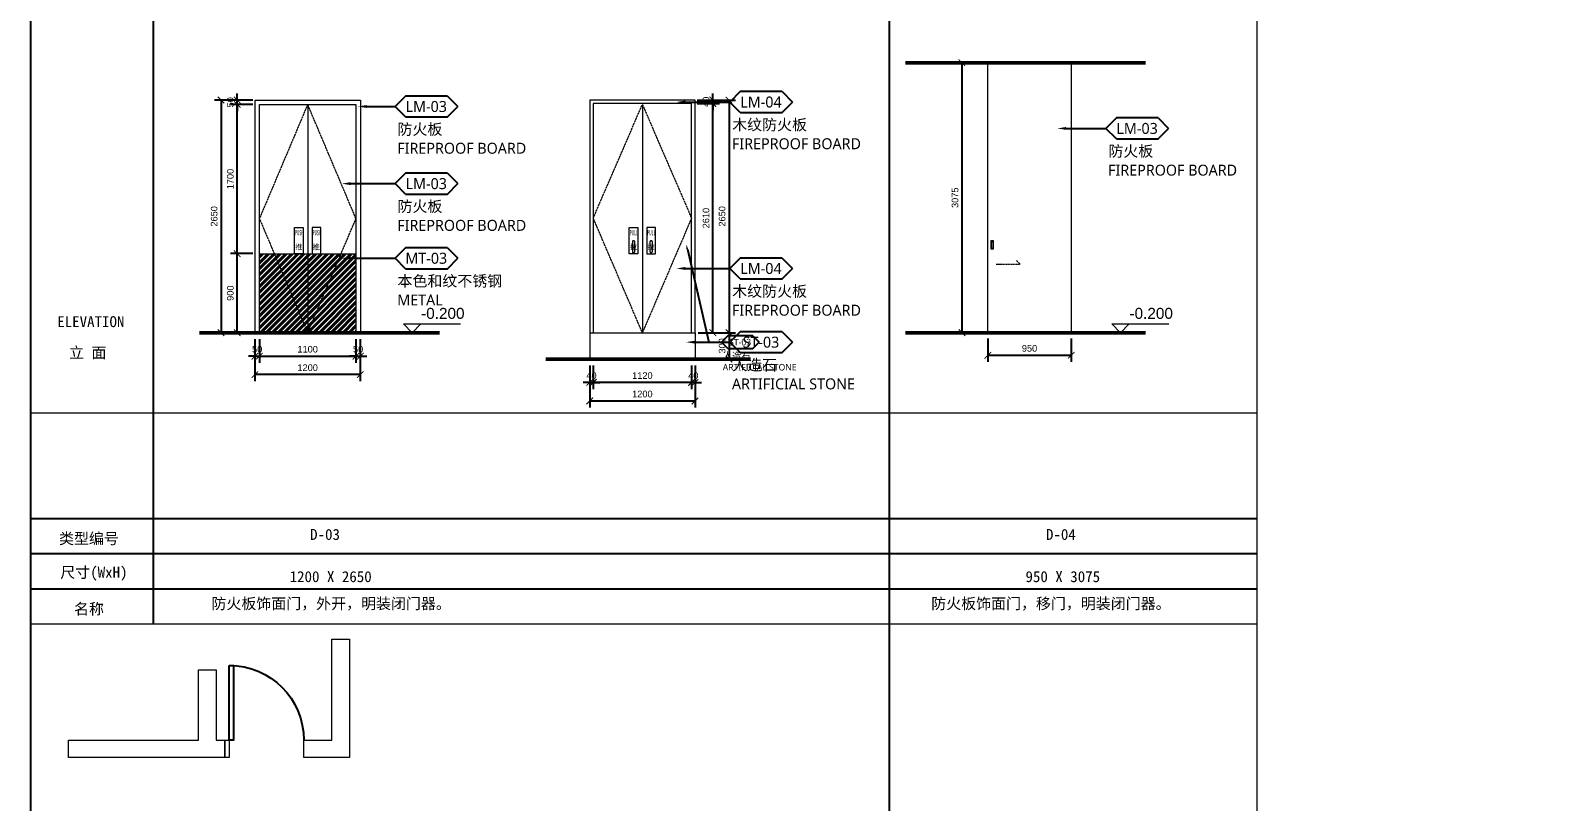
# Model space of a CAD drawing. Header units: millimetres. Extents: x -62687 to -4525, y 0 to 32607.
# Drawn here: x -39475 to -22000, y 8779 to 17557 of the extents above; entities that cross this region are included whole.
import ezdxf
from ezdxf import colors
from ezdxf.entities.mleader import LeaderData, LeaderLine
from ezdxf.enums import TextEntityAlignment as Align
from ezdxf.math import Vec2, Vec3

# ---------------------------------------------------------------- set-up
doc = ezdxf.new("R2010")
doc.units = ezdxf.units.MM
doc.linetypes.add('_ACM-G-HIDDEN', pattern=[4.7625, 3.175, -1.5875])
for name, color, linetype in [('0 @ 30 (1)', 7, 'Continuous'), ('0 @ 50', 7, 'Continuous'), ('I-ELEV-LW01', 1, 'Continuous'), ('I—平面—门', 1, 'Continuous'), ('L-ELEV-MARK', 253, 'Continuous'), ('WALL TYPE$0$G-ANNO-NOTE-CH', 7, 'Continuous')]:
    doc.layers.add(name, color=color, linetype=linetype)
for name, color, linetype, lineweight in [('_ACM-A-ANNO-DIMS', 1, 'Continuous', 13), ('_ACM-A-DETL-THIN', 2, 'Continuous', 13), ('_ACM-A-ELVE-HIDD', 1, '_ACM-G-HIDDEN', 13), ('_ACM-A-ELVE-THIK', 5, 'Continuous', 50), ('I-PL-WALL-FHINISH', 73, 'Continuous', 13), ('I-WALL', 6, 'Continuous', 13), ('I-WALL-DIM', 1, 'Continuous', 25), ('图框-1', 3, 'Continuous', 9)]:
    doc.layers.add(name, color=color, linetype=linetype, lineweight=lineweight)
doc.styles.add('_ACM-G-NOTES', font='arial.ttf')
doc.styles.add('Arial', font='arial.ttf', dxfattribs={"height": 75})
doc.styles.add('MtXpl_', font='simhei.ttf')
doc.styles.get("Standard").update_dxf_attribs({"font": 'arial.ttf'})
doc.styles.add('WALL TYPE$0$Aecom Chinese', font='Microsoft YaHei.ttf')
doc.dimstyles.new('Aec-Arch-M-50', dxfattribs={"dimscale": 50, "dimtxt": 75, "dimasz": 1.5, "dimexe": 1.5, "dimexo": 1.5, "dimgap": 0.8, "dimtad": 1, "dimdec": 0, "dimzin": 3, "dimdsep": 46, "dimtxsty": 'Arial', "dimblk": 'ARCHTICK', "dimcen": 2.5, "dimclrt": 256, "dimazin": 2, "dimtfac": 0.75, "dimtdec": 0, "dimtix": 1, "dimtmove": 2, "dimatfit": 2, "dimfxl": 5, "dimfxlon": 1, "dimtolj": 1, "dimtzin": 0, "dimarcsym": 0})

# ---------------------------------------------------------------- blocks, each defined once
blk = doc.blocks.new('WHA12202707')
at = {"transparency": 16777216}
for p, q in [((2.38, 2.38), (0, 0)), ((2.38, -2.38), (0, 0)), ((11.91, 2.38), (2.38, 2.38)), ((11.91, 2.38), (14.29, 0)), ((11.91, -2.38), (14.29, 0)), ((2.38, -2.38), (11.91, -2.38))]:
    blk.add_line(p, q, dxfattribs=at)
at = {"transparency": 16777216, "style": 'WALL TYPE$0$Aecom Chinese'}
blk.add_attdef('英文2', (0.49, -14.58), '', height=2.5, dxfattribs=at)
at = {"layer": 'WALL TYPE$0$G-ANNO-NOTE-CH', "transparency": 16777216, "style": 'WALL TYPE$0$Aecom Chinese'}
blk.add_attdef('编号', text='', height=2.5, dxfattribs=at).set_placement((7.1, 0), align=Align.MIDDLE)
for tag, p in [('中文', (0.54, -5.18)), ('英文', (0.49, -9.51))]:
    blk.add_attdef(tag, text='', height=2.5, dxfattribs=at).set_placement(p, align=Align.MIDDLE_LEFT)
blk = doc.blocks.new('_ArchTick')
at = {"layer": 'I-WALL-DIM', "const_width": 0.15}
blk.add_lwpolyline([(-0.5, -0.5), (0.5, 0.5)], dxfattribs=at)
blk = doc.blocks.new('*D79')
at = {"layer": 'Defpoints', "color": 0, "transparency": 16777216}
for p in [(-36919, 14117), (-36869, 14117), (-36869, 13850)]:
    blk.add_point(p, dxfattribs=at)
at = {"layer": 'I-WALL-DIM', "color": 0, "lineweight": -2, "transparency": 16777216}
for p, q in [((-36919, 14042), (-36919, 13775)), ((-36869, 14042), (-36869, 13775)), ((-36919, 13850), (-36994, 13850)), ((-36919, 13850), (-36869, 13850)), ((-36869, 13850), (-36794, 13850))]:
    blk.add_line(p, q, dxfattribs=at)
at = {"layer": 'I-WALL-DIM', "color": 0, "lineweight": -2, "transparency": 16777216, "xscale": 75, "yscale": 75, "zscale": 75}
blk.add_blockref('_ArchTick', (-36919, 13850), dxfattribs=at)
at = {"layer": 'I-WALL-DIM', "color": 0, "lineweight": -2, "transparency": 16777216, "xscale": 75, "yscale": 75, "zscale": 75, "rotation": 180}
blk.add_blockref('_ArchTick', (-36869, 13850), dxfattribs=at)
at = {"layer": 'I-WALL-DIM', "transparency": 16777216, "insert": (-36894, 13928), "char_height": 75, "attachment_point": 5, "style": 'Arial'}
blk.add_mtext('\\A1;50', dxfattribs=at)
blk = doc.blocks.new('*D80')
at = {"layer": 'Defpoints', "color": 0, "transparency": 16777216}
for p in [(-36869, 14117), (-35769, 14117), (-35769, 13850)]:
    blk.add_point(p, dxfattribs=at)
at = {"layer": 'I-WALL-DIM', "color": 0, "lineweight": -2, "transparency": 16777216}
for p, q in [((-36869, 14042), (-36869, 13775)), ((-35769, 14042), (-35769, 13775)), ((-36869, 13850), (-35769, 13850))]:
    blk.add_line(p, q, dxfattribs=at)
at = {"layer": 'I-WALL-DIM', "color": 0, "lineweight": -2, "transparency": 16777216, "xscale": 75, "yscale": 75, "zscale": 75, "rotation": 180}
blk.add_blockref('_ArchTick', (-36869, 13850), dxfattribs=at)
at = {"layer": 'I-WALL-DIM', "color": 0, "lineweight": -2, "transparency": 16777216, "xscale": 75, "yscale": 75, "zscale": 75}
blk.add_blockref('_ArchTick', (-35769, 13850), dxfattribs=at)
at = {"layer": 'I-WALL-DIM', "transparency": 16777216, "insert": (-36319, 13928), "char_height": 75, "attachment_point": 5, "style": 'Arial'}
blk.add_mtext('\\A1;1100', dxfattribs=at)
blk = doc.blocks.new('*D81')
at = {"layer": 'Defpoints', "color": 0, "transparency": 16777216}
for p in [(-35769, 14117), (-35719, 14117), (-35719, 13850)]:
    blk.add_point(p, dxfattribs=at)
at = {"layer": 'I-WALL-DIM', "color": 0, "lineweight": -2, "transparency": 16777216}
for p, q in [((-35769, 14042), (-35769, 13775)), ((-35719, 14042), (-35719, 13775)), ((-35769, 13850), (-35844, 13850)), ((-35769, 13850), (-35719, 13850)), ((-35719, 13850), (-35644, 13850))]:
    blk.add_line(p, q, dxfattribs=at)
at = {"layer": 'I-WALL-DIM', "color": 0, "lineweight": -2, "transparency": 16777216, "xscale": 75, "yscale": 75, "zscale": 75}
blk.add_blockref('_ArchTick', (-35769, 13850), dxfattribs=at)
at = {"layer": 'I-WALL-DIM', "color": 0, "lineweight": -2, "transparency": 16777216, "xscale": 75, "yscale": 75, "zscale": 75, "rotation": 180}
blk.add_blockref('_ArchTick', (-35719, 13850), dxfattribs=at)
at = {"layer": 'I-WALL-DIM', "transparency": 16777216, "insert": (-35744, 13928), "char_height": 75, "attachment_point": 5, "style": 'Arial'}
blk.add_mtext('\\A1;50', dxfattribs=at)
blk = doc.blocks.new('*D82')
at = {"layer": 'Defpoints', "color": 0, "transparency": 16777216}
for p in [(-36919, 14117), (-35719, 14117), (-36919, 13639)]:
    blk.add_point(p, dxfattribs=at)
at = {"layer": 'I-WALL-DIM', "color": 0, "lineweight": -2, "transparency": 16777216}
for p, q in [((-36919, 13889), (-36919, 13564)), ((-35719, 13889), (-35719, 13564)), ((-35719, 13639), (-36919, 13639))]:
    blk.add_line(p, q, dxfattribs=at)
at = {"layer": 'I-WALL-DIM', "color": 0, "lineweight": -2, "transparency": 16777216, "xscale": 75, "yscale": 75, "zscale": 75, "rotation": 180}
blk.add_blockref('_ArchTick', (-36919, 13639), dxfattribs=at)
at = {"layer": 'I-WALL-DIM', "color": 0, "lineweight": -2, "transparency": 16777216, "xscale": 75, "yscale": 75, "zscale": 75}
blk.add_blockref('_ArchTick', (-35719, 13639), dxfattribs=at)
at = {"layer": 'I-WALL-DIM', "transparency": 16777216, "insert": (-36319, 13718), "char_height": 75, "attachment_point": 5, "style": 'Arial'}
blk.add_mtext('\\A1;1200', dxfattribs=at)
blk = doc.blocks.new('*D83')
at = {"layer": 'Defpoints', "color": 0, "transparency": 16777216}
for p in [(-37122, 15017), (-36869, 15017), (-36919, 14117)]:
    blk.add_point(p, dxfattribs=at)
at = {"layer": 'I-WALL-DIM', "color": 0, "lineweight": -2, "transparency": 16777216}
for p, q in [((-36944, 15017), (-37197, 15017)), ((-37122, 14117), (-37122, 15017)), ((-36994, 14117), (-37197, 14117))]:
    blk.add_line(p, q, dxfattribs=at)
at = {"layer": 'I-WALL-DIM', "color": 0, "lineweight": -2, "transparency": 16777216, "xscale": 75, "yscale": 75, "zscale": 75}
for p, rotation in [((-37122, 15017), 90), ((-37122, 14117), 270)]:
    blk.add_blockref('_ArchTick', p, dxfattribs=dict(at, rotation=rotation))
at = {"layer": 'I-WALL-DIM', "transparency": 16777216, "insert": (-37200, 14567), "char_height": 75, "attachment_point": 5, "rotation": 90, "style": 'Arial'}
blk.add_mtext('\\A1;900', dxfattribs=at)
blk = doc.blocks.new('*D84')
at = {"layer": 'Defpoints', "color": 0, "transparency": 16777216}
for p in [(-37122, 16717), (-36869, 16717), (-36869, 15017)]:
    blk.add_point(p, dxfattribs=at)
at = {"layer": 'I-WALL-DIM', "color": 0, "lineweight": -2, "transparency": 16777216}
for p, q in [((-36944, 16717), (-37197, 16717)), ((-37122, 15017), (-37122, 16717)), ((-36944, 15017), (-37197, 15017))]:
    blk.add_line(p, q, dxfattribs=at)
at = {"layer": 'I-WALL-DIM', "color": 0, "lineweight": -2, "transparency": 16777216, "xscale": 75, "yscale": 75, "zscale": 75}
for p, rotation in [((-37122, 16717), 90), ((-37122, 15017), 270)]:
    blk.add_blockref('_ArchTick', p, dxfattribs=dict(at, rotation=rotation))
at = {"layer": 'I-WALL-DIM', "transparency": 16777216, "insert": (-37200, 15867), "char_height": 75, "attachment_point": 5, "rotation": 90, "style": 'Arial'}
blk.add_mtext('\\A1;1700', dxfattribs=at)
blk = doc.blocks.new('*D85')
at = {"layer": 'Defpoints', "color": 0, "transparency": 16777216}
for p in [(-37122, 16767), (-36869, 16767), (-36869, 16717)]:
    blk.add_point(p, dxfattribs=at)
at = {"layer": 'I-WALL-DIM', "color": 0, "lineweight": -2, "transparency": 16777216}
for p, q in [((-37122, 16767), (-37122, 16842)), ((-36944, 16767), (-37197, 16767)), ((-36944, 16717), (-37197, 16717)), ((-37122, 16717), (-37122, 16767)), ((-37122, 16717), (-37122, 16642))]:
    blk.add_line(p, q, dxfattribs=at)
at = {"layer": 'I-WALL-DIM', "color": 0, "lineweight": -2, "transparency": 16777216, "xscale": 75, "yscale": 75, "zscale": 75}
for p, rotation in [((-37122, 16767), 270), ((-37122, 16717), 90)]:
    blk.add_blockref('_ArchTick', p, dxfattribs=dict(at, rotation=rotation))
at = {"layer": 'I-WALL-DIM', "transparency": 16777216, "insert": (-37200, 16742), "char_height": 75, "attachment_point": 5, "rotation": 90, "style": 'Arial'}
blk.add_mtext('\\A1;50', dxfattribs=at)
blk = doc.blocks.new('*D86')
at = {"layer": 'Defpoints', "color": 0, "transparency": 16777216}
for p in [(-36869, 16767), (-37306, 14117), (-36846, 14117)]:
    blk.add_point(p, dxfattribs=at)
at = {"layer": 'I-WALL-DIM', "color": 0, "lineweight": -2, "transparency": 16777216}
for p, q in [((-37056, 16767), (-37381, 16767)), ((-37306, 16767), (-37306, 14117)), ((-37056, 14117), (-37381, 14117))]:
    blk.add_line(p, q, dxfattribs=at)
at = {"layer": 'I-WALL-DIM', "color": 0, "lineweight": -2, "transparency": 16777216, "xscale": 75, "yscale": 75, "zscale": 75}
for p, rotation in [((-37306, 16767), 90), ((-37306, 14117), 270)]:
    blk.add_blockref('_ArchTick', p, dxfattribs=dict(at, rotation=rotation))
at = {"layer": 'I-WALL-DIM', "transparency": 16777216, "insert": (-37384, 15442), "char_height": 75, "attachment_point": 5, "rotation": 90, "style": 'Arial'}
blk.add_mtext('\\A1;2650', dxfattribs=at)
blk = doc.blocks.new('*D93')
at = {"layer": 'Defpoints', "color": 0, "transparency": 16777216}
for p in [(-31945, 13817), (-31905, 13817), (-31945, 13550)]:
    blk.add_point(p, dxfattribs=at)
at = {"layer": 'I-WALL-DIM', "color": 0, "lineweight": -2, "transparency": 16777216}
for p, q in [((-31945, 13742), (-31945, 13475)), ((-31905, 13742), (-31905, 13475)), ((-31945, 13550), (-32020, 13550)), ((-31905, 13550), (-31945, 13550)), ((-31905, 13550), (-31830, 13550))]:
    blk.add_line(p, q, dxfattribs=at)
at = {"layer": 'I-WALL-DIM', "color": 0, "lineweight": -2, "transparency": 16777216, "xscale": 75, "yscale": 75, "zscale": 75}
blk.add_blockref('_ArchTick', (-31945, 13550), dxfattribs=at)
at = {"layer": 'I-WALL-DIM', "color": 0, "lineweight": -2, "transparency": 16777216, "xscale": 75, "yscale": 75, "zscale": 75, "rotation": 180}
blk.add_blockref('_ArchTick', (-31905, 13550), dxfattribs=at)
at = {"layer": 'I-WALL-DIM', "transparency": 16777216, "insert": (-31925, 13628), "char_height": 75, "attachment_point": 5, "style": 'Arial'}
blk.add_mtext('\\A1;40', dxfattribs=at)
blk = doc.blocks.new('*D88')
at = {"layer": 'Defpoints', "color": 0, "transparency": 16777216}
for p in [(-33065, 13817), (-31945, 13817), (-33065, 13550)]:
    blk.add_point(p, dxfattribs=at)
at = {"layer": 'I-WALL-DIM', "color": 0, "lineweight": -2, "transparency": 16777216}
for p, q in [((-33065, 13742), (-33065, 13475)), ((-31945, 13742), (-31945, 13475)), ((-31945, 13550), (-33065, 13550))]:
    blk.add_line(p, q, dxfattribs=at)
at = {"layer": 'I-WALL-DIM', "color": 0, "lineweight": -2, "transparency": 16777216, "xscale": 75, "yscale": 75, "zscale": 75, "rotation": 180}
blk.add_blockref('_ArchTick', (-33065, 13550), dxfattribs=at)
at = {"layer": 'I-WALL-DIM', "color": 0, "lineweight": -2, "transparency": 16777216, "xscale": 75, "yscale": 75, "zscale": 75}
blk.add_blockref('_ArchTick', (-31945, 13550), dxfattribs=at)
at = {"layer": 'I-WALL-DIM', "transparency": 16777216, "insert": (-32505, 13628), "char_height": 75, "attachment_point": 5, "style": 'Arial'}
blk.add_mtext('\\A1;1120', dxfattribs=at)
blk = doc.blocks.new('*D89')
at = {"layer": 'Defpoints', "color": 0, "transparency": 16777216}
for p in [(-33105, 13817), (-33065, 13817), (-33105, 13550)]:
    blk.add_point(p, dxfattribs=at)
at = {"layer": 'I-WALL-DIM', "color": 0, "lineweight": -2, "transparency": 16777216}
for p, q in [((-33105, 13742), (-33105, 13475)), ((-33065, 13742), (-33065, 13475)), ((-33105, 13550), (-33180, 13550)), ((-33065, 13550), (-33105, 13550)), ((-33065, 13550), (-32990, 13550))]:
    blk.add_line(p, q, dxfattribs=at)
at = {"layer": 'I-WALL-DIM', "color": 0, "lineweight": -2, "transparency": 16777216, "xscale": 75, "yscale": 75, "zscale": 75}
blk.add_blockref('_ArchTick', (-33105, 13550), dxfattribs=at)
at = {"layer": 'I-WALL-DIM', "color": 0, "lineweight": -2, "transparency": 16777216, "xscale": 75, "yscale": 75, "zscale": 75, "rotation": 180}
blk.add_blockref('_ArchTick', (-33065, 13550), dxfattribs=at)
at = {"layer": 'I-WALL-DIM', "transparency": 16777216, "insert": (-33085, 13628), "char_height": 75, "attachment_point": 5, "style": 'Arial'}
blk.add_mtext('\\A1;40', dxfattribs=at)
blk = doc.blocks.new('*D90')
at = {"layer": 'Defpoints', "color": 0, "transparency": 16777216}
for p in [(-33105, 13817), (-31905, 13817), (-31905, 13339)]:
    blk.add_point(p, dxfattribs=at)
at = {"layer": 'I-WALL-DIM', "color": 0, "lineweight": -2, "transparency": 16777216}
for p, q in [((-33105, 13589), (-33105, 13264)), ((-31905, 13589), (-31905, 13264)), ((-33105, 13339), (-31905, 13339))]:
    blk.add_line(p, q, dxfattribs=at)
at = {"layer": 'I-WALL-DIM', "color": 0, "lineweight": -2, "transparency": 16777216, "xscale": 75, "yscale": 75, "zscale": 75, "rotation": 180}
blk.add_blockref('_ArchTick', (-33105, 13339), dxfattribs=at)
at = {"layer": 'I-WALL-DIM', "color": 0, "lineweight": -2, "transparency": 16777216, "xscale": 75, "yscale": 75, "zscale": 75}
blk.add_blockref('_ArchTick', (-31905, 13339), dxfattribs=at)
at = {"layer": 'I-WALL-DIM', "transparency": 16777216, "insert": (-32505, 13418), "char_height": 75, "attachment_point": 5, "style": 'Arial'}
blk.add_mtext('\\A1;1200', dxfattribs=at)
blk = doc.blocks.new('*D91')
at = {"layer": 'Defpoints', "color": 0, "transparency": 16777216}
for p in [(-31955, 16727), (-31702, 16727), (-31945, 14117)]:
    blk.add_point(p, dxfattribs=at)
at = {"layer": 'I-WALL-DIM', "color": 0, "lineweight": -2, "transparency": 16777216}
for p, q in [((-31880, 16727), (-31627, 16727)), ((-31702, 14117), (-31702, 16727)), ((-31870, 14117), (-31627, 14117))]:
    blk.add_line(p, q, dxfattribs=at)
at = {"layer": 'I-WALL-DIM', "color": 0, "lineweight": -2, "transparency": 16777216, "xscale": 75, "yscale": 75, "zscale": 75}
for p, rotation in [((-31702, 16727), 90), ((-31702, 14117), 270)]:
    blk.add_blockref('_ArchTick', p, dxfattribs=dict(at, rotation=rotation))
at = {"layer": 'I-WALL-DIM', "transparency": 16777216, "insert": (-31780, 15422), "char_height": 75, "attachment_point": 5, "rotation": 90, "style": 'Arial'}
blk.add_mtext('\\A1;2610', dxfattribs=at)
blk = doc.blocks.new('*D92')
at = {"layer": 'Defpoints', "color": 0, "transparency": 16777216}
for p in [(-31955, 16767), (-31955, 16727), (-31702, 16767)]:
    blk.add_point(p, dxfattribs=at)
at = {"layer": 'I-WALL-DIM', "color": 0, "lineweight": -2, "transparency": 16777216}
for p, q in [((-31702, 16767), (-31702, 16842)), ((-31880, 16767), (-31627, 16767)), ((-31880, 16727), (-31627, 16727)), ((-31702, 16727), (-31702, 16767)), ((-31702, 16727), (-31702, 16652))]:
    blk.add_line(p, q, dxfattribs=at)
at = {"layer": 'I-WALL-DIM', "color": 0, "lineweight": -2, "transparency": 16777216, "xscale": 75, "yscale": 75, "zscale": 75}
for p, rotation in [((-31702, 16767), 270), ((-31702, 16727), 90)]:
    blk.add_blockref('_ArchTick', p, dxfattribs=dict(at, rotation=rotation))
at = {"layer": 'I-WALL-DIM', "transparency": 16777216, "insert": (-31780, 16747), "char_height": 75, "attachment_point": 5, "rotation": 90, "style": 'Arial'}
blk.add_mtext('\\A1;40', dxfattribs=at)
blk = doc.blocks.new('*D87')
at = {"layer": 'Defpoints', "color": 0, "transparency": 16777216}
for p in [(-31955, 16767), (-31977, 14117), (-31518, 14117)]:
    blk.add_point(p, dxfattribs=at)
at = {"layer": 'I-WALL-DIM', "color": 0, "lineweight": -2, "transparency": 16777216}
for p, q in [((-31768, 16767), (-31443, 16767)), ((-31518, 16767), (-31518, 14117)), ((-31768, 14117), (-31443, 14117))]:
    blk.add_line(p, q, dxfattribs=at)
at = {"layer": 'I-WALL-DIM', "color": 0, "lineweight": -2, "transparency": 16777216, "xscale": 75, "yscale": 75, "zscale": 75}
for p, rotation in [((-31518, 16767), 90), ((-31518, 14117), 270)]:
    blk.add_blockref('_ArchTick', p, dxfattribs=dict(at, rotation=rotation))
at = {"layer": 'I-WALL-DIM', "transparency": 16777216, "insert": (-31596, 15442), "char_height": 75, "attachment_point": 5, "rotation": 90, "style": 'Arial'}
blk.add_mtext('\\A1;2650', dxfattribs=at)
blk = doc.blocks.new('*D94')
at = {"layer": 'Defpoints', "color": 0, "transparency": 16777216}
for p in [(-31905, 14117), (-31905, 13817), (-31518, 13817)]:
    blk.add_point(p, dxfattribs=at)
at = {"layer": 'I-WALL-DIM', "color": 0, "lineweight": -2, "transparency": 16777216}
for p, q in [((-31768, 14117), (-31443, 14117)), ((-31518, 14117), (-31518, 13817)), ((-31768, 13817), (-31443, 13817))]:
    blk.add_line(p, q, dxfattribs=at)
at = {"layer": 'I-WALL-DIM', "color": 0, "lineweight": -2, "transparency": 16777216, "xscale": 75, "yscale": 75, "zscale": 75}
for p, rotation in [((-31518, 14117), 90), ((-31518, 13817), 270)]:
    blk.add_blockref('_ArchTick', p, dxfattribs=dict(at, rotation=rotation))
at = {"layer": 'I-WALL-DIM', "transparency": 16777216, "insert": (-31596, 13967), "char_height": 75, "attachment_point": 5, "rotation": 90, "style": 'Arial'}
blk.add_mtext('\\A1;300', dxfattribs=at)
blk = doc.blocks.new('A$C3849a8ba')
at = {"layer": 'I-PL-WALL-FHINISH'}
blk.add_lwpolyline([(0, -200), (50, -200), (50, 0), (0, 0)], close=True, dxfattribs=at)
at = {"layer": 'I—平面—门'}
blk.add_lwpolyline([(50, -1050), (100, -1050), (100, -200), (50, -200)], close=True, dxfattribs=at)
at = {"layer": 'L-ELEV-MARK'}
blk.add_arc((50, -200), 850, 270, 0, dxfattribs=at)
blk = doc.blocks.new('*U8')
for p, q in [((-2, 2), (2, 2)), ((0, 0), (-2, 2)), ((-2, 0), (2, 0)), ((2, 2), (0, 0)), ((2, 2), (11, 2))]:
    blk.add_line(p, q)
at = {"style": '_ACM-G-NOTES'}
blk.add_attdef('HEIGHT-1', text='', height=2.5, dxfattribs=at).set_placement((2.05, 5.66), align=Align.TOP_LEFT)
blk = doc.blocks.new('*D181')
at = {"layer": 'Defpoints', "color": 0, "transparency": 16777216}
for p in [(-28569, 14127), (-27619, 14127), (-27619, 13860)]:
    blk.add_point(p, dxfattribs=at)
at = {"layer": 'I-WALL-DIM', "color": 0, "lineweight": -2, "transparency": 16777216}
for p, q in [((-28569, 14052), (-28569, 13785)), ((-27619, 14052), (-27619, 13785)), ((-28569, 13860), (-27619, 13860))]:
    blk.add_line(p, q, dxfattribs=at)
at = {"layer": 'I-WALL-DIM', "color": 0, "lineweight": -2, "transparency": 16777216, "xscale": 75, "yscale": 75, "zscale": 75, "rotation": 180}
blk.add_blockref('_ArchTick', (-28569, 13860), dxfattribs=at)
at = {"layer": 'I-WALL-DIM', "color": 0, "lineweight": -2, "transparency": 16777216, "xscale": 75, "yscale": 75, "zscale": 75}
blk.add_blockref('_ArchTick', (-27619, 13860), dxfattribs=at)
at = {"layer": 'I-WALL-DIM', "transparency": 16777216, "insert": (-28094, 13938), "char_height": 75, "attachment_point": 5, "style": 'Arial'}
blk.add_mtext('\\A1;950', dxfattribs=at)
blk = doc.blocks.new('*D191')
at = {"layer": 'Defpoints', "color": 0, "transparency": 16777216}
for p in [(-28863, 17192), (-28664, 17192), (-28664, 14117)]:
    blk.add_point(p, dxfattribs=at)
at = {"layer": 'I-WALL-DIM', "color": 0, "lineweight": -2, "transparency": 16777216}
for p, q in [((-28739, 17192), (-28938, 17192)), ((-28863, 14117), (-28863, 17192)), ((-28739, 14117), (-28938, 14117))]:
    blk.add_line(p, q, dxfattribs=at)
at = {"layer": 'I-WALL-DIM', "color": 0, "lineweight": -2, "transparency": 16777216, "xscale": 75, "yscale": 75, "zscale": 75}
for p, rotation in [((-28863, 17192), 90), ((-28863, 14117), 270)]:
    blk.add_blockref('_ArchTick', p, dxfattribs=dict(at, rotation=rotation))
at = {"layer": 'I-WALL-DIM', "transparency": 16777216, "insert": (-28942, 15654), "char_height": 75, "attachment_point": 5, "rotation": 90, "style": 'Arial'}
blk.add_mtext('\\A1;3075', dxfattribs=at)
blk = doc.blocks.new('海龙工具_门暗拉手')
at = {"ltscale": 133.333333}
blk.add_lwpolyline([(50, 12), (50, -12), (-50, -12), (-50, 12)], close=True, dxfattribs=at)
at = {"color": 250, "ltscale": 133.333333}
blk.add_lwpolyline([(48, 10), (48, -10), (-48, -10), (-48, 10)], close=True, dxfattribs=at)
at = {"color": 8, "ltscale": 133.333333}
blk.add_lwpolyline([(25, -10, 1), (25, 10), (-25, 10, 1), (-25, -10), (26, -10)], format="xyb", dxfattribs=at)
blk = doc.blocks.new('M_门暗拉手1')
at = {"ltscale": 500}
blk.add_blockref('海龙工具_门暗拉手', (0, 0), dxfattribs=at)
blk = doc.blocks.new('*U213')
at = {"layer": '0 @ 30 (1)'}
ml = blk.add_multileader_block('Standard', dxfattribs=at)
ml.set_content('WHA12202707', color=256, scale=30)
ml.set_attribute('编号', 'ST-03', width=0)
ml.set_attribute('中文', '人造石', width=0)
ml.set_attribute('英文', 'ARTIFICIAL STONE', width=0)
ml.set_attribute('英文2', '', width=0)
ml.set_leader_properties(color=2)
ml.build(insert=Vec2(0, 0))
ml.multileader.update_dxf_attribs({"text_right_attachment_type": 6, "dogleg_length": 0.36, "arrow_head_size": 60, "scale": 30})
ctx = ml.context
ctx.base_point, ctx.scale, ctx.char_height, ctx.arrow_head_size, ctx.landing_gap_size, ctx.plane_origin = Vec3(-31604, 14009), 30, 2250, 60, 2.7, Vec3(-29908, 12636)
ctx.right_attachment = 6
notes = []
notes.append((ctx, [(0, (1, 1, 0), (-31746, 14009), (1, 0), 142, [(0, [(-32006, 15126)], 0, [])])]))
ctx.block.insert = Vec3(-31604, 14009)
at = {"layer": '0 @ 50'}
ml = blk.add_multileader_block('Standard', dxfattribs=at)
ml.set_content('WHA12202707', color=256, scale=50)
ml.set_attribute('编号', 'ST-03', width=0)
ml.set_attribute('中文', '人造石', width=0)
ml.set_attribute('英文', 'ARTIFICIAL STONE', width=0)
ml.set_attribute('英文2', '', width=0)
ml.set_leader_properties(color=2)
ml.build(insert=Vec2(0, 0))
ml.multileader.update_dxf_attribs({"text_right_attachment_type": 6, "dogleg_length": 0.36, "arrow_head_size": 100, "scale": 50})
ctx = ml.context
ctx.base_point, ctx.scale, ctx.char_height, ctx.arrow_head_size, ctx.landing_gap_size, ctx.plane_origin = Vec3(-31509, 14009), 50, 3750, 100, 4.5, Vec3(-29908, 12636)
ctx.right_attachment = 6
notes.append((ctx, [(0, (1, 1, 0), (-31746, 14009), (1, 0), 237, [(0, [(-32006, 14009)], 0, [])])]))
ctx.block.insert = Vec3(-31509, 14009)
for ctx, leaders in notes:
    for number, flags, end, landing, length, lines in leaders:
        leader = LeaderData()
        leader.index, (leader.has_last_leader_line, leader.has_dogleg_vector, leader.attachment_direction) = number, flags
        leader.last_leader_point, leader.dogleg_vector, leader.dogleg_length = Vec3(end), Vec3(landing), length
        for number, points, colour, breaks in lines:
            line = LeaderLine()
            line.index, line.vertices, line.color, line.breaks = number, Vec3.list(points), colors.encode_raw_color(colour), breaks
            leader.lines.append(line)
        ctx.leaders.append(leader)

msp = doc.modelspace()

# ---------------------------------------------------------------- hatches: boundary and pattern name
h = msp.add_hatch()
h.set_pattern_fill('ANSI32', color=8, scale=5)
h.paths.add_polyline_path([(-36868.6, 15016.5), (-35768.6, 15016.5), (-35768.6, 14116.5), (-36868.6, 14116.5)])

# ---------------------------------------------------------------- linework, layer by layer
at = {"layer": '_ACM-A-DETL-THIN'}
for points in [[(-28569, 17181.5), (-27619, 17181.5), (-27619, 14126.5), (-28569, 14126.5)], [(-36868.6, 16716.5), (-35768.6, 16716.5), (-35768.6, 14116.5), (-36868.6, 14116.5)], [(-36368.6, 15016.5), (-36468.6, 15016.5), (-36468.6, 15316.5), (-36368.6, 15316.5)], [(-36268.6, 15016.5), (-36168.6, 15016.5), (-36168.6, 15316.5), (-36268.6, 15316.5)], [(-32555, 15016.5), (-32655, 15016.5), (-32655, 15316.5), (-32555, 15316.5)], [(-32455, 15016.5), (-32355, 15016.5), (-32355, 15316.5), (-32455, 15316.5)]]:
    msp.add_lwpolyline(points, close=True, dxfattribs=at)
for points in [[(-36918.6, 14116.5), (-36918.6, 16766.5), (-35718.6, 16766.5), (-35718.6, 14116.5)], [(-36318.6, 16716.5), (-36318.6, 14116.5)], [(-31905, 14116.5), (-31905, 16766.5), (-33105, 16766.5), (-33105, 14116.5)], [(-31945, 14116.5), (-31945, 16726.5), (-33065, 16726.5), (-33065, 14116.5)], [(-32505, 16716.5), (-32505, 14116.5)], [(-36868.6, 15016.5), (-35768.6, 15016.5)], [(-33105, 14116.5), (-31905, 14116.5)], [(-33105, 14116.5), (-33105, 13816.5)], [(-31905, 14116.5), (-31905, 13816.5)]]:
    msp.add_lwpolyline(points, dxfattribs=at)
for points in [[(-32605, 15166.5), (-32605, 15166.5, -0.4142136), (-32595, 15156.5), (-32595, 15036.4, -0.4142136), (-32605, 15026.4), (-32605, 15026.4, -0.4142136), (-32615, 15036.4), (-32615, 15156.5, -0.4142136)], [(-32405, 15166.5), (-32405, 15166.5, -0.4142136), (-32395, 15156.5), (-32395, 15036.4, -0.4142136), (-32405, 15026.4), (-32405, 15026.4, -0.4142136), (-32415, 15036.4), (-32415, 15156.5, -0.4142136)]]:
    msp.add_lwpolyline(points, format="xyb", close=True, dxfattribs=at)
at = {"layer": '_ACM-A-ELVE-HIDD'}
for points in [[(-36318.6, 16716.5), (-36868.6, 15416.5), (-36318.6, 14116.5), (-35768.6, 15416.5)], [(-32505, 16716.5), (-31945, 15421.5), (-32505, 14116.5), (-33065, 15421.5)]]:
    msp.add_lwpolyline(points, close=True, dxfattribs=at)
for points in [[(-28475, 14898.1), (-28202, 14898.1), (-28242.1, 14938.3)], [(-35569.9, 14116.5), (-35037, 14116.5)], [(-27526.8, 14116.5), (-26993.9, 14116.5)]]:
    msp.add_lwpolyline(points, dxfattribs=at)
at = {"layer": '_ACM-A-ELVE-THIK'}
for points in [[(-29508.3, 17191.5), (-26773.5, 17191.5)], [(-37551.4, 14116.5), (-34816.7, 14116.5)], [(-29508.3, 14116.5), (-26773.5, 14116.5)], [(-31272.1, 13816.5), (-33605.6, 13816.5)]]:
    msp.add_lwpolyline(points, dxfattribs=at)
at = {"layer": 'I-ELEV-LW01'}
for p, q in [((-38075, 10800), (-38075, 28200)), ((-29690.4, 2131.5), (-29690.4, 28200)), ((-39475, 12000), (-25498.1, 12000)), ((-39475, 11600), (-25498.1, 11600)), ((-39475, 11200), (-25498.1, 11200))]:
    msp.add_line(p, q, dxfattribs=at)
at = {"layer": 'I-WALL'}
for points in [[(-36362.5, 9276.6), (-36362.5, 9476.6), (-36042.5, 9476.6), (-36042.5, 10626.6), (-35842.5, 10626.6), (-35842.5, 9276.6), (-36362.5, 9276.6)], [(-37262.5, 9276.6), (-39042.5, 9276.6), (-39042.5, 9476.6), (-37562.5, 9476.6), (-37562.5, 10276.6), (-37362.5, 10276.6), (-37362.5, 9476.6), (-37262.5, 9476.6), (-37262.5, 9276.6)]]:
    msp.add_lwpolyline(points, dxfattribs=at)
at = {"layer": 'I-WALL-DIM'}
msp.add_lwpolyline([(-4525, 0), (-39475, 0), (-39475, 28200), (-4525, 28200)], close=True, dxfattribs=at)
at = {"layer": '图框-1', "color": 4}
msp.add_line((-25498.1, 0), (-25498.1, 28200), dxfattribs=at)
for points in [[(-25498.1, 13200), (-39475, 13200), (-39475, 13200), (-39475, 13200)], [(-39475, 10800), (-25498.1, 10800)]]:
    msp.add_lwpolyline(points, dxfattribs=at)
at = {"layer": '图框-1'}
msp.add_lwpolyline([(-33525, 10800), (-25498.1, 10800)], dxfattribs=at)

# ---------------------------------------------------------------- block references
msp.add_blockref('*U213', (0, 0))
at = {"xscale": -1, "rotation": 180}
msp.add_blockref('A$C3849a8ba', (-37262.5, 9276.6), dxfattribs=at)
at = {"layer": '_ACM-A-ANNO-DIMS', "xscale": 50, "yscale": 50, "zscale": 50}
for p in [(-35128.8, 14116.5), (-27057.4, 14116.5)]:
    msp.add_blockref('*U8', p, dxfattribs=at).add_auto_attribs({'HEIGHT-1': '-0.200'})
at = {"layer": '_ACM-A-DETL-THIN', "rotation": 90}
msp.add_blockref('M_门暗拉手1', (-28519, 15116.5), dxfattribs=at)

# ---------------------------------------------------------------- texts
at = {"color": 251, "style": 'MtXpl_', "width": 0.5}
for s, p in [('PUSH', (-36463.7, 15226.2)), ('PUSH', (-36263.7, 15226.2)), ('PULL', (-32650.1, 15226.2)), ('PULL', (-32450.1, 15226.2))]:
    msp.add_text(s, height=60, dxfattribs=at).set_placement(p)
at = {"color": 251, "style": 'MtXpl_'}
for s, p in [('推', (-36462.9, 15063.5)), ('推', (-36262.9, 15063.5)), ('拉', (-32649.3, 15063.5)), ('拉', (-32449.3, 15063.5))]:
    msp.add_text(s, height=60, dxfattribs=at).set_placement(p)
at = {"style": 'MtXpl_'}
for s, p in [('ELEVATION', (-39172.2, 14180)), ('立 面', (-39037.9, 13827.2)), ('类型编号', (-39152.3, 11709.2)), ('D-03', (-36291, 11756.2)), ('D-04', (-27906.4, 11756.2)), ('尺寸(WxH)', (-39137.6, 11324.7)), ('1200 X 2650', (-36524.5, 11275.3)), ('950 X 3075', (-28139.9, 11275.3)), ('名称', (-38981, 10908.1))]:
    msp.add_text(s, height=125, dxfattribs=at).set_placement(p)
at = {"char_height": 125, "width": 3964.74, "attachment_point": 1, "style": 'MtXpl_'}
for s, insert in [('防火板饰面门，外开，明装闭门器。', (-37415.4, 11094.1)), ('防火板饰面门，移门，明装闭门器。', (-29213.9, 11094.1))]:
    msp.add_mtext(s, dxfattribs=dict(at, insert=insert))

# ---------------------------------------------------------------- dimensions: what is measured, and where the dimension line sits
at = {"layer": 'I-WALL-DIM'}
for base, p1, p2, angle, picture, middle in [((-28863.2, 17191.5), (-28664.5, 14116.5), (-28664.5, 17191.5), 90, '*D191', (-28941.6, 15654)), ((-37305.7, 14116.5), (-36868.6, 16766.5), (-36846.4, 14116.5), 90, '*D86', (-37383.9, 15441.5)), ((-37121.7, 16766.5), (-36868.6, 16716.5), (-36868.6, 16766.5), 90, '*D85', (-37200, 16741.5)), ((-31517.9, 14116.5), (-31955, 16766.5), (-31977.1, 14116.5), 90, '*D87', (-31596.2, 15441.5)), ((-31701.8, 16766.5), (-31955, 16726.5), (-31955, 16766.5), 90, '*D92', (-31780.1, 16746.5)), ((-37121.7, 16716.5), (-36868.6, 15016.5), (-36868.6, 16716.5), 90, '*D84', (-37200, 15866.5)), ((-31701.8, 16726.5), (-31945, 14116.5), (-31955, 16726.5), 90, '*D91', (-31780.1, 15421.5)), ((-37121.7, 15016.5), (-36918.6, 14116.5), (-36868.6, 15016.5), 90, '*D83', (-37200, 14566.5)), ((-31517.9, 13816.5), (-31905, 14116.5), (-31905, 13816.5), 90, '*D94', (-31596.2, 13966.5)), ((-33105, 13549.8), (-33065, 13816.5), (-33105, 13816.5), 180, '*D89', (-33085, 13628.1)), ((-31905, 13339.3), (-33105, 13816.5), (-31905, 13816.5), 180, '*D90', (-32505, 13417.6)), ((-33065, 13549.8), (-31945, 13816.5), (-33065, 13816.5), 180, '*D88', (-32505, 13628.1)), ((-31945, 13549.8), (-31905, 13816.5), (-31945, 13816.5), 180, '*D93', (-31925, 13628.1))]:
    dim = msp.add_linear_dim(base=base, p1=p1, p2=p2, angle=angle, dimstyle='Aec-Arch-M-50', override={"dimzin": 8}, dxfattribs=at)
    dim.commit()
    dim.dimension.update_dxf_attribs({"geometry": picture, "text_midpoint": middle})
for base, p1, p2, picture, middle in [((-36868.6, 13849.8), (-36918.6, 14116.5), (-36868.6, 14116.5), '*D79', (-36893.6, 13928.1)), ((-36918.6, 13639.3), (-35718.6, 14116.5), (-36918.6, 14116.5), '*D82', (-36318.6, 13717.6)), ((-35768.6, 13849.8), (-36868.6, 14116.5), (-35768.6, 14116.5), '*D80', (-36318.6, 13928.1)), ((-35718.6, 13849.8), (-35768.6, 14116.5), (-35718.6, 14116.5), '*D81', (-35743.6, 13928.1)), ((-27619, 13859.8), (-28569, 14126.5), (-27619, 14126.5), '*D181', (-28094, 13938.1))]:
    dim = msp.add_linear_dim(base=base, p1=p1, p2=p2, dimstyle='Aec-Arch-M-50', override={"dimzin": 8}, dxfattribs=at)
    dim.commit()
    dim.dimension.update_dxf_attribs({"geometry": picture, "text_midpoint": middle})

# ---------------------------------------------------------------- leaders
at = {"layer": '0 @ 50'}
ml = msp.add_multileader_block('Standard', dxfattribs=at)
ml.set_content('WHA12202707', color=256, scale=50)
ml.set_attribute('编号', 'LM-03', width=0)
ml.set_attribute('中文', '防火板', width=0)
ml.set_attribute('英文', 'FIREPROOF BOARD', width=0)
ml.set_attribute('英文2', '', width=0)
ml.set_leader_properties(color=2)
ml.build(insert=Vec2(0, 0))
ml.multileader.update_dxf_attribs({"text_right_attachment_type": 6, "dogleg_length": 0.36, "arrow_head_size": 100, "scale": 50})
ctx = ml.context
ctx.base_point, ctx.scale, ctx.char_height, ctx.arrow_head_size, ctx.landing_gap_size, ctx.plane_origin = Vec3(-35322.5, 16693.4), 50, 3750, 100, 4.5, Vec3(-33512.1, 14245.3)
ctx.right_attachment = 6
notes = []
notes.append((ctx, [(0, (1, 1, 0), (-35384.5, 16693.4), (1, 0), 62, [(0, [(-35745.2, 16693.4)], 0, [])])]))
ctx.block.insert = Vec3(-35322.5, 16693.4)
ml = msp.add_multileader_block('Standard', dxfattribs=at)
ml.set_content('WHA12202707', color=256, scale=50)
ml.set_attribute('编号', 'LM-04', width=0)
ml.set_attribute('中文', '木纹防火板', width=0)
ml.set_attribute('英文', 'FIREPROOF BOARD', width=0)
ml.set_attribute('英文2', '', width=0)
ml.set_leader_properties(color=2)
ml.build(insert=Vec2(0, 0))
ml.multileader.update_dxf_attribs({"text_right_attachment_type": 6, "dogleg_length": 0.36, "arrow_head_size": 100, "scale": 50})
ctx = ml.context
ctx.base_point, ctx.scale, ctx.char_height, ctx.arrow_head_size, ctx.landing_gap_size, ctx.plane_origin = Vec3(-31508.9, 16744.6), 50, 3750, 100, 4.5, Vec3(-29698.5, 13996.4)
ctx.right_attachment = 6
notes.append((ctx, [(0, (1, 1, 0), (-31745.9, 16744.6), (1, 0), 237, [(0, [(-32116.6, 16744.6)], 0, [])])]))
ctx.block.insert = Vec3(-31508.9, 16744.6)
ml = msp.add_multileader_block('Standard', dxfattribs=at)
ml.set_content('WHA12202707', color=256, scale=50)
ml.set_attribute('编号', 'LM-03', width=0)
ml.set_attribute('中文', '防火板', width=0)
ml.set_attribute('英文', 'FIREPROOF BOARD', width=0)
ml.set_attribute('英文2', '', width=0)
ml.set_leader_properties(color=2)
ml.build(insert=Vec2(0, 0))
ml.multileader.update_dxf_attribs({"text_right_attachment_type": 6, "dogleg_length": 0.36, "arrow_head_size": 100, "scale": 50})
ctx = ml.context
ctx.base_point, ctx.scale, ctx.char_height, ctx.arrow_head_size, ctx.landing_gap_size, ctx.plane_origin = Vec3(-27222.9, 16443.8), 50, 3750, 100, 4.5, Vec3(-25412.5, 13995.6)
ctx.right_attachment = 6
notes.append((ctx, [(0, (1, 1, 0), (-27284.9, 16443.8), (1, 0), 62, [(0, [(-27777.1, 16443.8)], 0, [])])]))
ctx.block.insert = Vec3(-27222.9, 16443.8)
ml = msp.add_multileader_block('Standard', dxfattribs=at)
ml.set_content('WHA12202707', color=256, scale=50)
ml.set_attribute('编号', 'LM-03', width=0)
ml.set_attribute('中文', '防火板', width=0)
ml.set_attribute('英文', 'FIREPROOF BOARD', width=0)
ml.set_attribute('英文2', '', width=0)
ml.set_leader_properties(color=2)
ml.build(insert=Vec2(0, 0))
ml.multileader.update_dxf_attribs({"text_right_attachment_type": 6, "dogleg_length": 0.36, "arrow_head_size": 100, "scale": 50})
ctx = ml.context
ctx.base_point, ctx.scale, ctx.char_height, ctx.arrow_head_size, ctx.landing_gap_size, ctx.plane_origin = Vec3(-35322.5, 15814.9), 50, 3750, 100, 4.5, Vec3(-33512.1, 13366.7)
ctx.right_attachment = 6
notes.append((ctx, [(0, (1, 1, 0), (-35559.5, 15814.9), (1, 0), 237, [(0, [(-35930.2, 15814.9)], 0, [])])]))
ctx.block.insert = Vec3(-35322.5, 15814.9)
ml = msp.add_multileader_block('Standard', dxfattribs=at)
ml.set_content('WHA12202707', color=256, scale=50)
ml.set_attribute('编号', 'MT-03', width=0)
ml.set_attribute('中文', '本色和纹不锈钢', width=0)
ml.set_attribute('英文', 'METAL', width=0)
ml.set_attribute('英文2', '', width=0)
ml.set_leader_properties(color=2)
ml.build(insert=Vec2(0, 0))
ml.multileader.update_dxf_attribs({"text_right_attachment_type": 6, "dogleg_length": 0.36, "arrow_head_size": 100, "scale": 50})
ctx = ml.context
ctx.base_point, ctx.scale, ctx.char_height, ctx.arrow_head_size, ctx.landing_gap_size, ctx.plane_origin = Vec3(-35322.5, 14964.8), 50, 3750, 100, 4.5, Vec3(-33512.1, 12516.6)
ctx.right_attachment = 6
notes.append((ctx, [(0, (1, 1, 0), (-35559.5, 14964.8), (1, 0), 237, [(0, [(-35930.2, 14964.8)], 0, [])])]))
ctx.block.insert = Vec3(-35322.5, 14964.8)
ml = msp.add_multileader_block('Standard', dxfattribs=at)
ml.set_content('WHA12202707', color=256, scale=50)
ml.set_attribute('编号', 'LM-04', width=0)
ml.set_attribute('中文', '木纹防火板', width=0)
ml.set_attribute('英文', 'FIREPROOF BOARD', width=0)
ml.set_attribute('英文2', '', width=0)
ml.set_leader_properties(color=2)
ml.build(insert=Vec2(0, 0))
ml.multileader.update_dxf_attribs({"text_right_attachment_type": 6, "dogleg_length": 0.36, "arrow_head_size": 100, "scale": 50})
ctx = ml.context
ctx.base_point, ctx.scale, ctx.char_height, ctx.arrow_head_size, ctx.landing_gap_size, ctx.plane_origin = Vec3(-31508.9, 14848.2), 50, 3750, 100, 4.5, Vec3(-29698.5, 12400.1)
ctx.right_attachment = 6
notes.append((ctx, [(0, (1, 1, 0), (-31745.9, 14848.2), (1, 0), 237, [(0, [(-32116.6, 14848.2)], 0, [])])]))
ctx.block.insert = Vec3(-31508.9, 14848.2)
for ctx, leaders in notes:
    for number, flags, end, landing, length, lines in leaders:
        leader = LeaderData()
        leader.index, (leader.has_last_leader_line, leader.has_dogleg_vector, leader.attachment_direction) = number, flags
        leader.last_leader_point, leader.dogleg_vector, leader.dogleg_length = Vec3(end), Vec3(landing), length
        for number, points, colour, breaks in lines:
            line = LeaderLine()
            line.index, line.vertices, line.color, line.breaks = number, Vec3.list(points), colors.encode_raw_color(colour), breaks
            leader.lines.append(line)
        ctx.leaders.append(leader)

doc.saveas('drawing.dxf')
